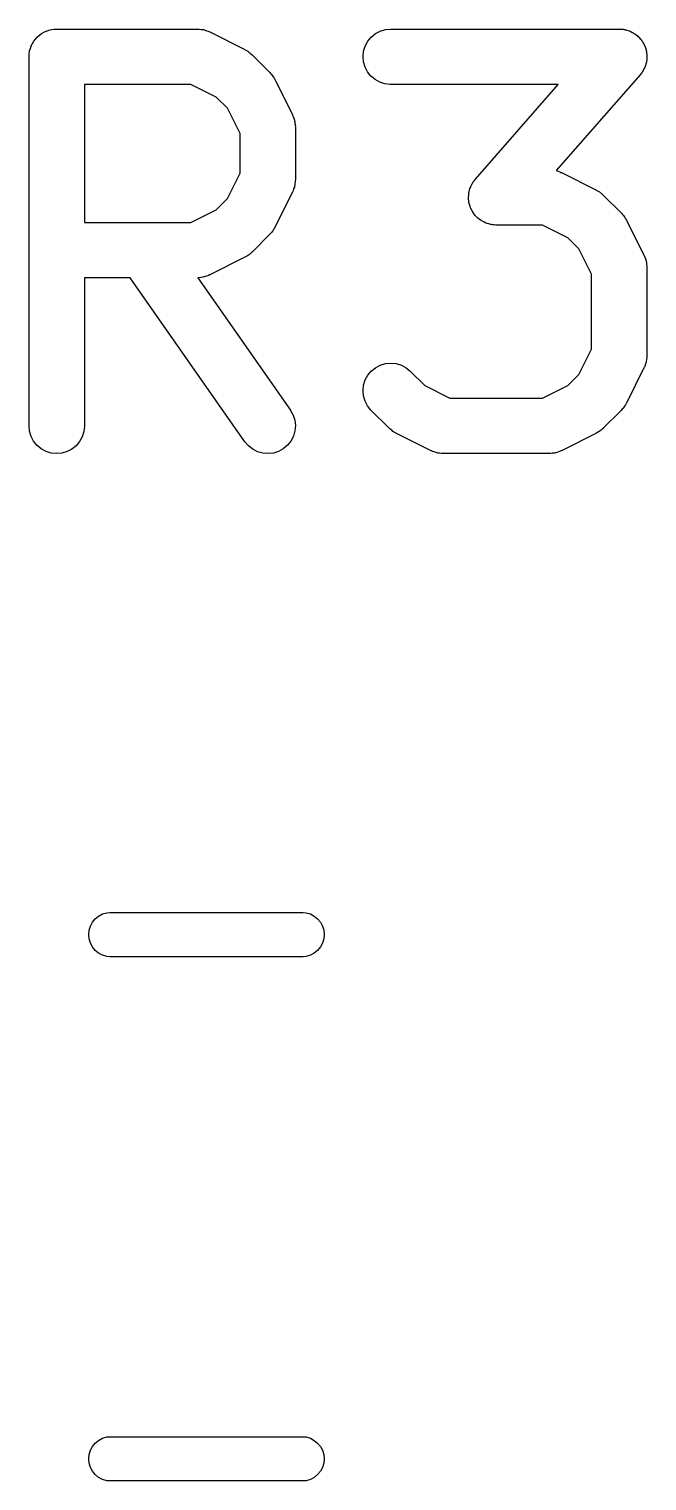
# Model space of a CAD drawing. Extents: x 4.83 to 6.45, y -3.91 to -3.08.
# Drawn here: x 5.118 to 5.1839, y -3.4803 to -3.3255 of the extents above; entities that cross this region are included whole.
import ezdxf

# ---------------------------------------------------------------- set-up
doc = ezdxf.new("R2010")
doc.units = 0
doc.header["$MEASUREMENT"] = 0
doc.layers.add('BLACK', color=7, linetype='CONTINUOUS')

msp = doc.modelspace()

# ---------------------------------------------------------------- linework, layer by layer
at = {"layer": 'BLACK', "linetype": 'CONTINUOUS'}
for p, q in [((5.12039, -3.32554), (5.12066, -3.32551)), ((5.12066, -3.32551), (5.12094, -3.32549)), ((5.12094, -3.32549), (5.13594, -3.32549)), ((5.13594, -3.32549), (5.13598, -3.32549)), ((5.13598, -3.32549), (5.13607, -3.3255)), ((5.13607, -3.3255), (5.13615, -3.3255)), ((5.13615, -3.3255), (5.13635, -3.32553)), ((5.13635, -3.32553), (5.13655, -3.32555)), ((5.15599, -3.32554), (5.15656, -3.32549)), ((5.15656, -3.32549), (5.18093, -3.32549)), ((5.18093, -3.32549), (5.18097, -3.32549)), ((5.18097, -3.32549), (5.18116, -3.32551)), ((5.18116, -3.32551), (5.18134, -3.32552)), ((5.18134, -3.32552), (5.18144, -3.32554)), ((5.11823, -3.32728), (5.11836, -3.32703)), ((5.11836, -3.32703), (5.11849, -3.32679)), ((5.11849, -3.32679), (5.1185, -3.32678)), ((5.1185, -3.32677), (5.11868, -3.32656)), ((5.1185, -3.32678), (5.1185, -3.32677)), ((5.11868, -3.32656), (5.11886, -3.32634)), ((5.11886, -3.32634), (5.11887, -3.32634)), ((5.11887, -3.32634), (5.11888, -3.32633)), ((5.11888, -3.32633), (5.11909, -3.32616)), ((5.11909, -3.32616), (5.11931, -3.32598)), ((5.11931, -3.32598), (5.11932, -3.32598)), ((5.11932, -3.32597), (5.11957, -3.32584)), ((5.11932, -3.32598), (5.11932, -3.32597)), ((5.11957, -3.32584), (5.11982, -3.32571)), ((5.11982, -3.32571), (5.11983, -3.32571)), ((5.11983, -3.32571), (5.11984, -3.3257)), ((5.11984, -3.3257), (5.1201, -3.32562)), ((5.1201, -3.32562), (5.12037, -3.32554)), ((5.12037, -3.32554), (5.12038, -3.32554)), ((5.12038, -3.32554), (5.12039, -3.32554)), ((5.13655, -3.32555), (5.13664, -3.32558)), ((5.13664, -3.32558), (5.13672, -3.32559)), ((5.13672, -3.32559), (5.13691, -3.32567)), ((5.13691, -3.32567), (5.1371, -3.32573)), ((5.1371, -3.32573), (5.13718, -3.32577)), ((5.13718, -3.32577), (5.13726, -3.3258)), ((5.13726, -3.3258), (5.14101, -3.32767)), ((5.15384, -3.3273), (5.15411, -3.32679)), ((5.15411, -3.32679), (5.15448, -3.32634)), ((5.15448, -3.32634), (5.15493, -3.32598)), ((5.15493, -3.32598), (5.15544, -3.32571)), ((5.15544, -3.32571), (5.15599, -3.32554)), ((5.18144, -3.32554), (5.18155, -3.32555)), ((5.18155, -3.32555), (5.18172, -3.32561)), ((5.18172, -3.32561), (5.1819, -3.32565)), ((5.1819, -3.32565), (5.182, -3.32569)), ((5.182, -3.32569), (5.1821, -3.32573)), ((5.1821, -3.32573), (5.18226, -3.32582)), ((5.18226, -3.32582), (5.18243, -3.32589)), ((5.18243, -3.32589), (5.18251, -3.32595)), ((5.18251, -3.32595), (5.1826, -3.326)), ((5.1826, -3.326), (5.18274, -3.32612)), ((5.18274, -3.32612), (5.18289, -3.32623)), ((5.18289, -3.32623), (5.18296, -3.32631)), ((5.18296, -3.32631), (5.18304, -3.32637)), ((5.18304, -3.32637), (5.18316, -3.32652)), ((5.18316, -3.32652), (5.18329, -3.32665)), ((5.18329, -3.32665), (5.18334, -3.32674)), ((5.18334, -3.32674), (5.1834, -3.32682)), ((5.1834, -3.32682), (5.18349, -3.32699)), ((5.18349, -3.32699), (5.18359, -3.32715)), ((5.11799, -3.3284), (5.11802, -3.32812)), ((5.11799, -3.32842), (5.11799, -3.3284)), ((5.11799, -3.32844), (5.11799, -3.32842)), ((5.11799, -3.32842), (5.11799, -3.32842)), ((5.11799, -3.32842), (5.11799, -3.32842)), ((5.11799, -3.36781), (5.11799, -3.32844)), ((5.11802, -3.32812), (5.11805, -3.32785)), ((5.11805, -3.32783), (5.11814, -3.32756)), ((5.11805, -3.32784), (5.11805, -3.32783)), ((5.11805, -3.32785), (5.11805, -3.32784)), ((5.11814, -3.32756), (5.11822, -3.3273)), ((5.11822, -3.32729), (5.11823, -3.32728)), ((5.11822, -3.3273), (5.11822, -3.32729)), ((5.14101, -3.32767), (5.14105, -3.32769)), ((5.14105, -3.32769), (5.14119, -3.32778)), ((5.14119, -3.32778), (5.14133, -3.32786)), ((5.14133, -3.32786), (5.14143, -3.32794)), ((5.14143, -3.32794), (5.14153, -3.32801)), ((5.14153, -3.32801), (5.14165, -3.32812)), ((5.14165, -3.32812), (5.14178, -3.32823)), ((5.14178, -3.32823), (5.14365, -3.3301)), ((5.15361, -3.32842), (5.15367, -3.32785)), ((5.15366, -3.32899), (5.15361, -3.32842)), ((5.15367, -3.32785), (5.15384, -3.3273)), ((5.18359, -3.32715), (5.18362, -3.32724)), ((5.18362, -3.32724), (5.18367, -3.32733)), ((5.18367, -3.32733), (5.18372, -3.32751)), ((5.18372, -3.32751), (5.18379, -3.32769)), ((5.18379, -3.32769), (5.1838, -3.32779)), ((5.1838, -3.32779), (5.18383, -3.32789)), ((5.18383, -3.32789), (5.18385, -3.32807)), ((5.18385, -3.32807), (5.18388, -3.32825)), ((5.18389, -3.32846), (5.18387, -3.32865)), ((5.18388, -3.32825), (5.18388, -3.32836)), ((5.18388, -3.32836), (5.18389, -3.32846)), ((5.14365, -3.3301), (5.14368, -3.33013)), ((5.14368, -3.33013), (5.14378, -3.33026)), ((5.15382, -3.32955), (5.15366, -3.32899)), ((5.15409, -3.33006), (5.15382, -3.32955)), ((5.15445, -3.33051), (5.15409, -3.33006)), ((5.18338, -3.33009), (5.18326, -3.33023)), ((5.18343, -3.33), (5.18338, -3.33009)), ((5.18349, -3.32992), (5.18343, -3.33)), ((5.18357, -3.32975), (5.18349, -3.32992)), ((5.18366, -3.32958), (5.18357, -3.32975)), ((5.18369, -3.32949), (5.18366, -3.32958)), ((5.18373, -3.32939), (5.18369, -3.32949)), ((5.18377, -3.32921), (5.18373, -3.32939)), ((5.18383, -3.32903), (5.18377, -3.32921)), ((5.18384, -3.32893), (5.18383, -3.32903)), ((5.18386, -3.32883), (5.18384, -3.32893)), ((5.18387, -3.32865), (5.18386, -3.32883)), ((5.12389, -3.33139), (5.12389, -3.34611)), ((5.13524, -3.33139), (5.12389, -3.33139)), ((5.13794, -3.33274), (5.13524, -3.33139)), ((5.14378, -3.33026), (5.1439, -3.33038)), ((5.1439, -3.33038), (5.14396, -3.33049)), ((5.14396, -3.33049), (5.14404, -3.33058)), ((5.14404, -3.33058), (5.14412, -3.33073)), ((5.14412, -3.33073), (5.1442, -3.33087)), ((5.1442, -3.33087), (5.14608, -3.33462)), ((5.15489, -3.33088), (5.15445, -3.33051)), ((5.1554, -3.33115), (5.15489, -3.33088)), ((5.15595, -3.33133), (5.1554, -3.33115)), ((5.15652, -3.33139), (5.15595, -3.33133)), ((5.15656, -3.33139), (5.15652, -3.33139)), ((5.17443, -3.33139), (5.15656, -3.33139)), ((5.16559, -3.34149), (5.17443, -3.33139)), ((5.18316, -3.33038), (5.17422, -3.34059)), ((5.18326, -3.33023), (5.18316, -3.33038)), ((5.13914, -3.33394), (5.13794, -3.33274)), ((5.14049, -3.33664), (5.13914, -3.33394)), ((5.14608, -3.33462), (5.1461, -3.33466)), ((5.1461, -3.33466), (5.14613, -3.33474)), ((5.14613, -3.33474), (5.14617, -3.33481)), ((5.14617, -3.33481), (5.14623, -3.33501)), ((5.14623, -3.33501), (5.1463, -3.3352)), ((5.1463, -3.3352), (5.14631, -3.33528)), ((5.14631, -3.33528), (5.14633, -3.33537)), ((5.14633, -3.33537), (5.14635, -3.33557)), ((5.14635, -3.33557), (5.14639, -3.33577)), ((5.14639, -3.33577), (5.14638, -3.33585)), ((5.14638, -3.33585), (5.14639, -3.33594)), ((5.14639, -3.33594), (5.14639, -3.34156)), ((5.14049, -3.34087), (5.14049, -3.33664)), ((5.13914, -3.34356), (5.14049, -3.34087)), ((5.17422, -3.34059), (5.17441, -3.34066)), ((5.17441, -3.34066), (5.1746, -3.34072)), ((5.1746, -3.34072), (5.17467, -3.34077)), ((5.17467, -3.34077), (5.17476, -3.3408)), ((5.17476, -3.3408), (5.1785, -3.34267)), ((5.14621, -3.34253), (5.14615, -3.34273)), ((5.14629, -3.34235), (5.14621, -3.34253)), ((5.1463, -3.34226), (5.14629, -3.34235)), ((5.14633, -3.34218), (5.1463, -3.34226)), ((5.14635, -3.34198), (5.14633, -3.34218)), ((5.14638, -3.34178), (5.14635, -3.34198)), ((5.14639, -3.3416), (5.14638, -3.34169)), ((5.14638, -3.34169), (5.14638, -3.34178)), ((5.14639, -3.34156), (5.14639, -3.3416)), ((5.16497, -3.34267), (5.16501, -3.34249)), ((5.16501, -3.34249), (5.16506, -3.34239)), ((5.16506, -3.34239), (5.16509, -3.34229)), ((5.16509, -3.34229), (5.16518, -3.34213)), ((5.16518, -3.34213), (5.16525, -3.34196)), ((5.16525, -3.34196), (5.16531, -3.34188)), ((5.16531, -3.34188), (5.16536, -3.34179)), ((5.16536, -3.34179), (5.16548, -3.34164)), ((5.16548, -3.34164), (5.16559, -3.34149)), ((5.13794, -3.34476), (5.13914, -3.34356)), ((5.14608, -3.34288), (5.1442, -3.34663)), ((5.14611, -3.3428), (5.14608, -3.34288)), ((5.14615, -3.34273), (5.14611, -3.3428)), ((5.16486, -3.34342), (5.16488, -3.34323)), ((5.16487, -3.34352), (5.16486, -3.34342)), ((5.16486, -3.34362), (5.16487, -3.34352)), ((5.16489, -3.34381), (5.16486, -3.34362)), ((5.16488, -3.34305), (5.16491, -3.34295)), ((5.16488, -3.34323), (5.16488, -3.34305)), ((5.16491, -3.34399), (5.16489, -3.34381)), ((5.16491, -3.34295), (5.16492, -3.34284)), ((5.16494, -3.34409), (5.16491, -3.34399)), ((5.16492, -3.34284), (5.16497, -3.34267)), ((5.16496, -3.34419), (5.16494, -3.34409)), ((5.1785, -3.34267), (5.17854, -3.34269)), ((5.17854, -3.34269), (5.17868, -3.34278)), ((5.17868, -3.34278), (5.17883, -3.34286)), ((5.17883, -3.34286), (5.17892, -3.34294)), ((5.17892, -3.34294), (5.17902, -3.343)), ((5.17902, -3.343), (5.17914, -3.34312)), ((5.17914, -3.34312), (5.17927, -3.34323)), ((5.17927, -3.34323), (5.18115, -3.3451)), ((5.13524, -3.34611), (5.13794, -3.34476)), ((5.16502, -3.34437), (5.16496, -3.34419)), ((5.16507, -3.34454), (5.16502, -3.34437)), ((5.16512, -3.34464), (5.16507, -3.34454)), ((5.16516, -3.34473), (5.16512, -3.34464)), ((5.16525, -3.34489), (5.16516, -3.34473)), ((5.16534, -3.34506), (5.16525, -3.34489)), ((5.1654, -3.34514), (5.16534, -3.34506)), ((5.16546, -3.34522), (5.1654, -3.34514)), ((5.16558, -3.34536), (5.16546, -3.34522)), ((5.1657, -3.3455), (5.16558, -3.34536)), ((5.16578, -3.34557), (5.1657, -3.3455)), ((5.16585, -3.34565), (5.16578, -3.34557)), ((5.166, -3.34576), (5.16585, -3.34565)), ((5.18115, -3.3451), (5.18118, -3.34513)), ((5.18118, -3.34513), (5.18128, -3.34526)), ((5.18128, -3.34526), (5.18139, -3.34538)), ((5.18139, -3.34538), (5.18146, -3.34548)), ((5.18146, -3.34548), (5.18154, -3.34558)), ((5.18154, -3.34558), (5.18161, -3.34573)), ((5.12389, -3.34611), (5.13524, -3.34611)), ((5.14387, -3.34715), (5.14376, -3.34727)), ((5.14394, -3.34705), (5.14387, -3.34715)), ((5.14402, -3.34696), (5.14394, -3.34705)), ((5.1441, -3.34681), (5.14402, -3.34696)), ((5.14419, -3.34667), (5.1441, -3.34681)), ((5.1442, -3.34663), (5.14419, -3.34667)), ((5.16614, -3.34587), (5.166, -3.34576)), ((5.16623, -3.34592), (5.16614, -3.34587)), ((5.16632, -3.34599), (5.16623, -3.34592)), ((5.16648, -3.34606), (5.16632, -3.34599)), ((5.16665, -3.34615), (5.16648, -3.34606)), ((5.16675, -3.34618), (5.16665, -3.34615)), ((5.16684, -3.34623), (5.16675, -3.34618)), ((5.16702, -3.34627), (5.16684, -3.34623)), ((5.1672, -3.34633), (5.16702, -3.34627)), ((5.1673, -3.34634), (5.1672, -3.34633)), ((5.1674, -3.34636), (5.1673, -3.34634)), ((5.16758, -3.34637), (5.1674, -3.34636)), ((5.16777, -3.34639), (5.16758, -3.34637)), ((5.16781, -3.34639), (5.16777, -3.34639)), ((5.17274, -3.34639), (5.16781, -3.34639)), ((5.17544, -3.34774), (5.17274, -3.34639)), ((5.18161, -3.34573), (5.1817, -3.34587)), ((5.1817, -3.34587), (5.18357, -3.34962)), ((5.14365, -3.3474), (5.14178, -3.34928)), ((5.14376, -3.34727), (5.14365, -3.3474)), ((5.17663, -3.34894), (5.17544, -3.34774)), ((5.14101, -3.34983), (5.13726, -3.3517)), ((5.14115, -3.34974), (5.14101, -3.34983)), ((5.1413, -3.34966), (5.14115, -3.34974)), ((5.14139, -3.34959), (5.1413, -3.34966)), ((5.1415, -3.34952), (5.14139, -3.34959)), ((5.14162, -3.34941), (5.1415, -3.34952)), ((5.14175, -3.3493), (5.14162, -3.34941)), ((5.14178, -3.34928), (5.14175, -3.3493)), ((5.17798, -3.35163), (5.17663, -3.34894)), ((5.18357, -3.34962), (5.18359, -3.34965)), ((5.18359, -3.34965), (5.18362, -3.34974)), ((5.18362, -3.34974), (5.18366, -3.34981)), ((5.18366, -3.34981), (5.18372, -3.35001)), ((5.18372, -3.35001), (5.18379, -3.35019)), ((5.18379, -3.35019), (5.1838, -3.35028)), ((5.1838, -3.35028), (5.18383, -3.35036)), ((5.13687, -3.35185), (5.13668, -3.35192)), ((5.13706, -3.35179), (5.13687, -3.35185)), ((5.13714, -3.35175), (5.13706, -3.35179)), ((5.13722, -3.35172), (5.13714, -3.35175)), ((5.13726, -3.3517), (5.13722, -3.35172)), ((5.17798, -3.35961), (5.17798, -3.35163)), ((5.18383, -3.35036), (5.18385, -3.35056)), ((5.18385, -3.35056), (5.18388, -3.35076)), ((5.18388, -3.35076), (5.18388, -3.35085)), ((5.18388, -3.35085), (5.18389, -3.35094)), ((5.18389, -3.35094), (5.18389, -3.36031)), ((5.12878, -3.35202), (5.12389, -3.35202)), ((5.12389, -3.35202), (5.12389, -3.36781)), ((5.14102, -3.3695), (5.12878, -3.35202)), ((5.13603, -3.35201), (5.13598, -3.35201)), ((5.13598, -3.35201), (5.14586, -3.36612)), ((5.13611, -3.35201), (5.13603, -3.35201)), ((5.13631, -3.35198), (5.13611, -3.35201)), ((5.13651, -3.35196), (5.13631, -3.35198)), ((5.1366, -3.35193), (5.13651, -3.35196)), ((5.13668, -3.35192), (5.1366, -3.35193)), ((5.156, -3.36116), (5.15657, -3.36111)), ((5.15657, -3.36111), (5.15715, -3.36117)), ((5.17663, -3.36231), (5.17798, -3.35961)), ((5.18378, -3.36109), (5.18371, -3.36128)), ((5.1838, -3.36101), (5.18378, -3.36109)), ((5.18382, -3.36093), (5.1838, -3.36101)), ((5.18384, -3.36072), (5.18382, -3.36093)), ((5.18388, -3.36053), (5.18384, -3.36072)), ((5.18389, -3.36035), (5.18388, -3.36044)), ((5.18388, -3.36044), (5.18388, -3.36053)), ((5.18389, -3.36031), (5.18389, -3.36035)), ((5.15384, -3.36291), (5.15412, -3.3624)), ((5.15412, -3.3624), (5.15449, -3.36196)), ((5.15449, -3.36196), (5.15494, -3.3616)), ((5.15494, -3.3616), (5.15545, -3.36133)), ((5.15545, -3.36133), (5.156, -3.36116)), ((5.15715, -3.36117), (5.1577, -3.36133)), ((5.1577, -3.36133), (5.1582, -3.36161)), ((5.1582, -3.36161), (5.15865, -3.36197)), ((5.15865, -3.36197), (5.16019, -3.36351)), ((5.17544, -3.36351), (5.17663, -3.36231)), ((5.18357, -3.36163), (5.1817, -3.36538)), ((5.18361, -3.36155), (5.18357, -3.36163)), ((5.18365, -3.36147), (5.18361, -3.36155)), ((5.18371, -3.36128), (5.18365, -3.36147)), ((5.15361, -3.36403), (5.15367, -3.36346)), ((5.15366, -3.3646), (5.15361, -3.36403)), ((5.15367, -3.36346), (5.15384, -3.36291)), ((5.16019, -3.36351), (5.16288, -3.36486)), ((5.17274, -3.36486), (5.17544, -3.36351)), ((5.15382, -3.36516), (5.15366, -3.3646)), ((5.15409, -3.36567), (5.15382, -3.36516)), ((5.15444, -3.36612), (5.15409, -3.36567)), ((5.16288, -3.36486), (5.17274, -3.36486)), ((5.18151, -3.3657), (5.18143, -3.3658)), ((5.18159, -3.36556), (5.18151, -3.3657)), ((5.18168, -3.36542), (5.18159, -3.36556)), ((5.1817, -3.36538), (5.18168, -3.36542)), ((5.14586, -3.36612), (5.14588, -3.36615)), ((5.14588, -3.36615), (5.14616, -3.36666)), ((5.14616, -3.36666), (5.14633, -3.36721)), ((5.14633, -3.36721), (5.14639, -3.36778)), ((5.15447, -3.36615), (5.15444, -3.36612)), ((5.15635, -3.36802), (5.15447, -3.36615)), ((5.18115, -3.36615), (5.17927, -3.36802)), ((5.18125, -3.36602), (5.18115, -3.36615)), ((5.18137, -3.3659), (5.18125, -3.36602)), ((5.18143, -3.3658), (5.18137, -3.3659)), ((5.11804, -3.36838), (5.11799, -3.36781)), ((5.11821, -3.36894), (5.11804, -3.36838)), ((5.12383, -3.36842), (5.12366, -3.36897)), ((5.12389, -3.36785), (5.12383, -3.36842)), ((5.12389, -3.36781), (5.12389, -3.36785)), ((5.14634, -3.36835), (5.14618, -3.36891)), ((5.14639, -3.36778), (5.14634, -3.36835)), ((5.15648, -3.36813), (5.15635, -3.36802)), ((5.1566, -3.36824), (5.15648, -3.36813)), ((5.1567, -3.36831), (5.1566, -3.36824)), ((5.15679, -3.36839), (5.1567, -3.36831)), ((5.15694, -3.36847), (5.15679, -3.36839)), ((5.15708, -3.36856), (5.15694, -3.36847)), ((5.15712, -3.36858), (5.15708, -3.36856)), ((5.16087, -3.37045), (5.15712, -3.36858)), ((5.1785, -3.36858), (5.17476, -3.37045)), ((5.17865, -3.36849), (5.1785, -3.36858)), ((5.17879, -3.36841), (5.17865, -3.36849)), ((5.17889, -3.36834), (5.17879, -3.36841)), ((5.17899, -3.36827), (5.17889, -3.36834)), ((5.17911, -3.36816), (5.17899, -3.36827)), ((5.17924, -3.36805), (5.17911, -3.36816)), ((5.17927, -3.36802), (5.17924, -3.36805)), ((5.11848, -3.36944), (5.11821, -3.36894)), ((5.11885, -3.36989), (5.11848, -3.36944)), ((5.11929, -3.37026), (5.11885, -3.36989)), ((5.1198, -3.37053), (5.11929, -3.37026)), ((5.12256, -3.37028), (5.12205, -3.37055)), ((5.12301, -3.36992), (5.12256, -3.37028)), ((5.12338, -3.36948), (5.12301, -3.36992)), ((5.12366, -3.36897), (5.12338, -3.36948)), ((5.14139, -3.36994), (5.14102, -3.3695)), ((5.14185, -3.3703), (5.14139, -3.36994)), ((5.14236, -3.37056), (5.14185, -3.3703)), ((5.14511, -3.37024), (5.14461, -3.37052)), ((5.14555, -3.36987), (5.14511, -3.37024)), ((5.14591, -3.36942), (5.14555, -3.36987)), ((5.14618, -3.36891), (5.14591, -3.36942)), ((5.12035, -3.3707), (5.1198, -3.37053)), ((5.12092, -3.37076), (5.12035, -3.3707)), ((5.12149, -3.37071), (5.12092, -3.37076)), ((5.12205, -3.37055), (5.12149, -3.37071)), ((5.14291, -3.37072), (5.14236, -3.37056)), ((5.14349, -3.37076), (5.14291, -3.37072)), ((5.14406, -3.3707), (5.14349, -3.37076)), ((5.14461, -3.37052), (5.14406, -3.3707)), ((5.16095, -3.37048), (5.16087, -3.37045)), ((5.16102, -3.37052), (5.16095, -3.37048)), ((5.16121, -3.37059), (5.16102, -3.37052)), ((5.1614, -3.37066), (5.16121, -3.37059)), ((5.16149, -3.37067), (5.1614, -3.37066)), ((5.16157, -3.3707), (5.16149, -3.37067)), ((5.16177, -3.37072), (5.16157, -3.3707)), ((5.16197, -3.37076), (5.16177, -3.37072)), ((5.16206, -3.37075), (5.16197, -3.37076)), ((5.16214, -3.37076), (5.16206, -3.37075)), ((5.16219, -3.37076), (5.16214, -3.37076)), ((5.17343, -3.37076), (5.16219, -3.37076)), ((5.17352, -3.37075), (5.17343, -3.37076)), ((5.17361, -3.37076), (5.17352, -3.37075)), ((5.17381, -3.37073), (5.17361, -3.37076)), ((5.17401, -3.37071), (5.17381, -3.37073)), ((5.17409, -3.37068), (5.17401, -3.37071)), ((5.17418, -3.37067), (5.17409, -3.37068)), ((5.17437, -3.3706), (5.17418, -3.37067)), ((5.17456, -3.37054), (5.17437, -3.3706)), ((5.17464, -3.3705), (5.17456, -3.37054)), ((5.17472, -3.37047), (5.17464, -3.3705)), ((5.17476, -3.37045), (5.17472, -3.37047)), ((5.12541, -3.42007), (5.12582, -3.41985)), ((5.12582, -3.41985), (5.12627, -3.41972)), ((5.12627, -3.41972), (5.12661, -3.41969)), ((5.12661, -3.41969), (5.14721, -3.41969)), ((5.14721, -3.41969), (5.14755, -3.41972)), ((5.14755, -3.41972), (5.148, -3.41985)), ((5.148, -3.41985), (5.14841, -3.42007)), ((5.1244, -3.42158), (5.12454, -3.42114)), ((5.12454, -3.42114), (5.12476, -3.42073)), ((5.12476, -3.42073), (5.12505, -3.42037)), ((5.12505, -3.42037), (5.12541, -3.42007)), ((5.14841, -3.42007), (5.14877, -3.42037)), ((5.14877, -3.42037), (5.14906, -3.42073)), ((5.14906, -3.42073), (5.14928, -3.42114)), ((5.14928, -3.42114), (5.14942, -3.42158)), ((5.12436, -3.42205), (5.1244, -3.42158)), ((5.1244, -3.42251), (5.12436, -3.42205)), ((5.12454, -3.42296), (5.1244, -3.42251)), ((5.12476, -3.42337), (5.12454, -3.42296)), ((5.14928, -3.42296), (5.14906, -3.42337)), ((5.14942, -3.42251), (5.14928, -3.42296)), ((5.14942, -3.42158), (5.14946, -3.42205)), ((5.14946, -3.42205), (5.14942, -3.42251)), ((5.12505, -3.42373), (5.12476, -3.42337)), ((5.12541, -3.42402), (5.12505, -3.42373)), ((5.12582, -3.42424), (5.12541, -3.42402)), ((5.12627, -3.42438), (5.12582, -3.42424)), ((5.12661, -3.42441), (5.12627, -3.42438)), ((5.14721, -3.42441), (5.12661, -3.42441)), ((5.14755, -3.42438), (5.14721, -3.42441)), ((5.148, -3.42424), (5.14755, -3.42438)), ((5.14841, -3.42402), (5.148, -3.42424)), ((5.14877, -3.42373), (5.14841, -3.42402)), ((5.14906, -3.42337), (5.14877, -3.42373)), ((5.12582, -3.47576), (5.12627, -3.47562)), ((5.12627, -3.47562), (5.12661, -3.47559)), ((5.12661, -3.47559), (5.14721, -3.47559)), ((5.14721, -3.47559), (5.14755, -3.47562)), ((5.14755, -3.47562), (5.148, -3.47576)), ((5.1244, -3.47749), (5.12454, -3.47704)), ((5.12454, -3.47704), (5.12476, -3.47663)), ((5.12476, -3.47663), (5.12505, -3.47627)), ((5.12505, -3.47627), (5.12541, -3.47598)), ((5.12541, -3.47598), (5.12582, -3.47576)), ((5.148, -3.47576), (5.14841, -3.47598)), ((5.14841, -3.47598), (5.14877, -3.47627)), ((5.14877, -3.47627), (5.14906, -3.47663)), ((5.14906, -3.47663), (5.14928, -3.47704)), ((5.14928, -3.47704), (5.14942, -3.47749)), ((5.12436, -3.47795), (5.1244, -3.47749)), ((5.1244, -3.47842), (5.12436, -3.47795)), ((5.12454, -3.47886), (5.1244, -3.47842)), ((5.14942, -3.47842), (5.14928, -3.47886)), ((5.14942, -3.47749), (5.14946, -3.47795)), ((5.14946, -3.47795), (5.14942, -3.47842)), ((5.12476, -3.47927), (5.12454, -3.47886)), ((5.12505, -3.47963), (5.12476, -3.47927)), ((5.12541, -3.47993), (5.12505, -3.47963)), ((5.12582, -3.48015), (5.12541, -3.47993)), ((5.12627, -3.48028), (5.12582, -3.48015)), ((5.12661, -3.48031), (5.12627, -3.48028)), ((5.14721, -3.48031), (5.12661, -3.48031)), ((5.14755, -3.48028), (5.14721, -3.48031)), ((5.148, -3.48015), (5.14755, -3.48028)), ((5.14841, -3.47993), (5.148, -3.48015)), ((5.14877, -3.47963), (5.14841, -3.47993)), ((5.14906, -3.47927), (5.14877, -3.47963)), ((5.14928, -3.47886), (5.14906, -3.47927))]:
    msp.add_line(p, q, dxfattribs=at)

doc.saveas('drawing.dxf')
